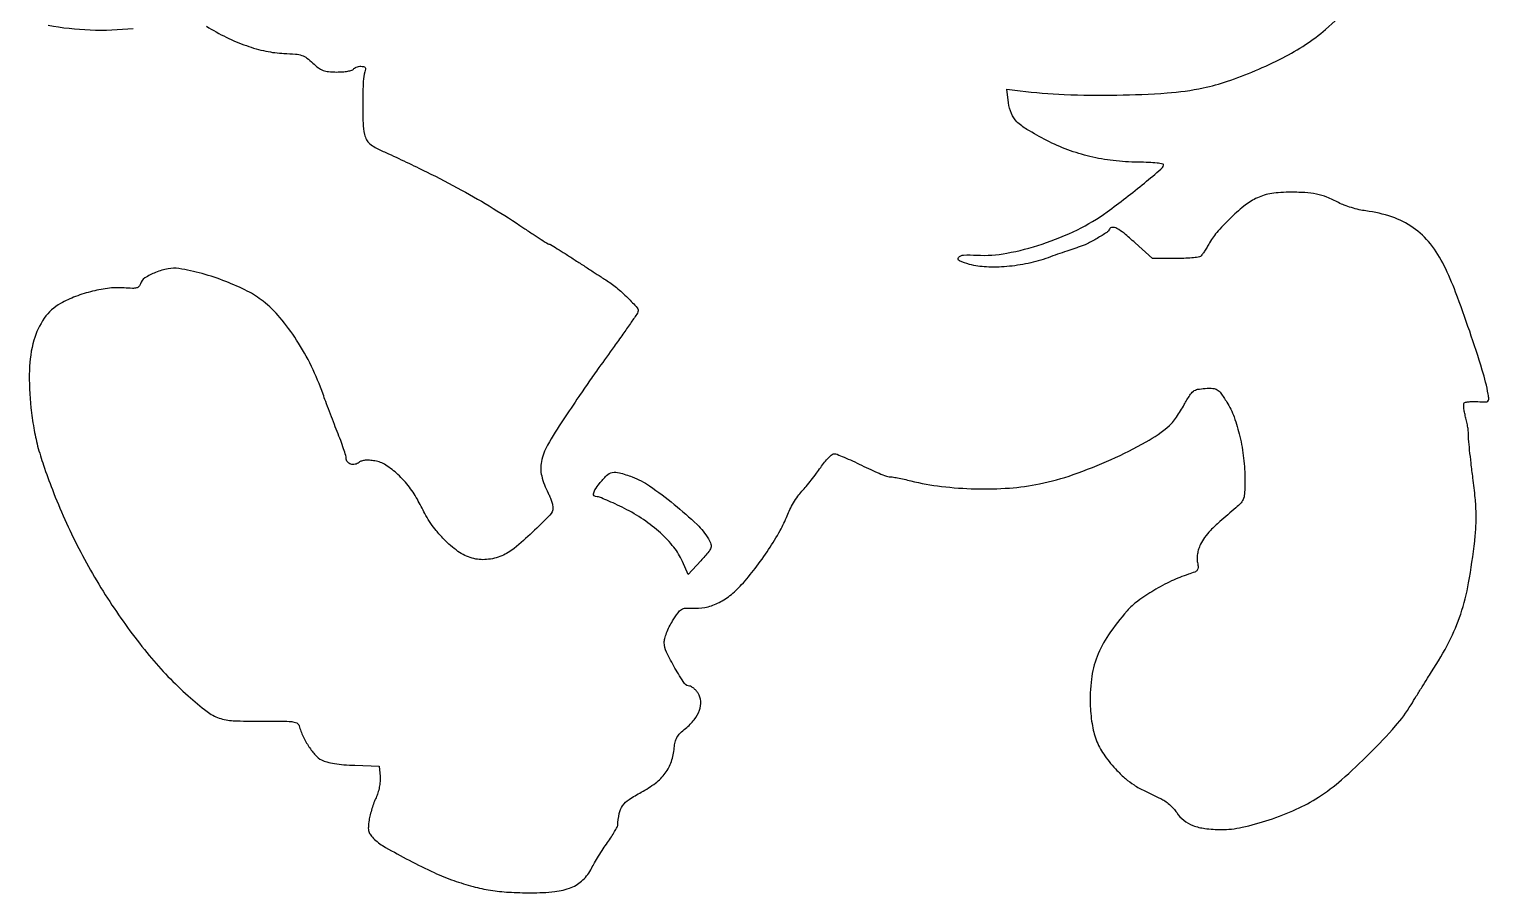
# Model space of a CAD drawing. Extents: x 0 to 820, y 0 to 850.
# Drawn here: x 179 to 687, y 0 to 301 of the extents above; entities that cross this region are included whole.
import ezdxf

# ---------------------------------------------------------------- set-up
doc = ezdxf.new("R2010")
doc.units = 0

msp = doc.modelspace()

# ---------------------------------------------------------------- linework, layer by layer
for points in [[(240.323169, 301.965291, 0.026057), (247.242577, 298.116066, 0.029531), (254.246886, 295.183409, 0.031624), (261.041787, 293.271769, 0.043597), (267.329749, 292.4888, -0.012836), (271.308749, 292.240132, -0.058948), (273.568294, 291.768332, -0.078293), (275.336924, 290.84785, -0.033422), (277.377356, 289.118871, 0.029715), (279.309016, 287.457327, 0.073613), (280.939713, 286.558004, 0.067438), (282.846524, 286.12688, 0.021925), (285.73859, 286, 0.018097), (287.753627, 286.072957, 0.024874), (289.552647, 286.29375, 0.023221), (290.976797, 286.609661, 0.190376), (291.5, 287, -0.114221), (291.880336, 287.383673, -0.049668), (292.526445, 287.70625, -0.045628), (293.312307, 287.925952, -0.045385), (294.126405, 288, -0.04992), (295.083657, 287.904188, -0.191361), (295.575932, 287.583305, -0.185907), (295.722003, 287.004888, -0.046804), (295.512129, 286.038215, 0.067261), (294.937149, 282.748089, 0.008341), (294.77676, 275.462548, 0.00936), (294.874243, 268.182369, 0.049791), (295.395957, 264.241129, 0.06604), (296.099964, 262.387629, 0.093234), (297.209135, 261.018294, 0.056912), (299.141672, 259.72337, 0.011748), (302.831404, 257.92665, -0.007142), (316.999586, 251.188184, -0.010697), (329.15454, 244.86608, -0.011686), (340.161856, 238.499512, -0.011763), (350.835184, 231.639011, 0.002879), (354.069977, 229.477623, 0.004486), (356.884468, 227.656459, 0.001425), (359.334645, 226.111817, 0.14083), (359.723765, 226, -0.136778), (360.113446, 225.891368, -0.001488), (362.497332, 224.440553, -0.004536), (365.239603, 222.726011, -0.002921), (368.388582, 220.691243, 0.000662), (371.70772, 218.525206, 0.000699), (374.973187, 216.40684, 0.000667), (377.793158, 214.588398, 0.003172), (379.413757, 213.560893, -0.033192), (383.152263, 210.863153, -0.022643), (387.035202, 207.340969, -0.014568), (390.354489, 203.846308, -0.281323), (390.614027, 202.436554, -0.057316), (390.18073, 201.606122, -0.001735), (387.983347, 198.386554, -0.003412), (385.35203, 194.615166, -0.002349), (382.321096, 190.375968, 0.001094), (377.011345, 182.988802, 0.003581), (373.547024, 178.072742, 0.003401), (370.063033, 172.979177, 0.000911), (364.594739, 164.834727, 0.017862), (359.121441, 155.981986, 0.078942), (356.966491, 150.264836, 0.113363), (357.081318, 145.242791, 0.057447), (359.341358, 139.29966, -0.021932), (359.976263, 137.930841, -0.019809), (360.512774, 136.464837, -0.020266), (360.887911, 135.112993, -0.057604), (361, 134.143294, -0.195505), (359.968288, 131.605569, -0.011285), (353.85535, 125.607107, -0.016702), (347.476281, 120.012495, -0.072828), (343.182437, 117.43176, -0.076627), (337.917287, 116.127515, -0.093026), (332.864233, 116.61231, -0.083654), (327.930709, 118.983839, -0.050232), (323.012915, 123.257091, -0.011827), (320.302181, 126.277736, -0.029094), (318.499723, 128.650949, -0.023243), (316.76658, 131.510379, -0.005333), (314.119518, 136.5, 0.045201), (311.017244, 141.367422, 0.041372), (307.005863, 145.756459, 0.043928), (302.765861, 149.045983, 0.101512), (299.024331, 150.495889, 0.023869), (297.163752, 150.719557, 0.041105), (295.604411, 150.70357, 0.051052), (294.363151, 150.459141, 0.099395), (293.478149, 149.981865, -0.121959), (292.087976, 149.310327, -0.129459), (290.578078, 149.386187, -0.147399), (289.435883, 150.168236, -0.171073), (289, 151.404924, 0.075196), (288.85899, 152.33724, 0.005887), (288.085083, 154.736754, 0.007915), (287.078294, 157.58655, 0.00597), (285.885389, 160.686308, -0.002428), (284.558196, 164.063454, -0.001884), (283.14526, 167.7519, -0.001904), (281.853228, 171.202763, -0.004597), (280.931001, 173.766967, 0.029709), (276.895302, 183.434557, 0.029474), (271.732855, 192.58232, 0.031187), (265.946184, 200.434949, 0.051632), (260.042492, 206.161871, 0.0493), (254.557361, 209.666135, 0.025175), (247.086301, 212.999359, 0.024355), (238.799731, 215.751031, 0.028961), (230.747648, 217.500979, 0.086256), (227.018022, 217.441335, 0.047295), (222.617293, 216.163506, 0.046886), (218.836497, 214.239092, 0.189857), (217.339537, 212.19039, -0.119602), (216.839622, 211.261774, -0.149414), (216.004896, 210.758869, -0.070374), (214.535664, 210.603895, -0.011574), (211.678775, 210.771422, 0.04964), (206.582745, 210.682341, 0.030777), (200.687456, 209.62046, 0.030066), (194.75275, 207.785539, 0.037438), (189.518172, 205.354266, 0.114064), (183.867136, 200.227375, 0.082809), (180.224541, 192.522118, 0.063301), (178.655965, 182.138493, 0.03273), (179.207348, 169, 0.015711), (180.191596, 161.954368, 0.021417), (181.547509, 155.686446, 0.018868), (183.57337, 148.98582, 0.008923), (186.663049, 140.5, 0.027646), (195.868353, 120.013657, 0.026166), (207.431096, 100.274775, 0.027131), (220.437742, 82.676157, 0.038292), (233.968021, 68.646056, 0.016524), (240.535715, 63.181836, 0.081617), (244.749758, 60.89049, 0.074343), (249.651035, 59.964438, 0.012367), (259.269787, 59.833663, -0.003441), (266.690792, 59.865249, -0.029159), (270.020072, 59.662153, -0.07668), (271.773535, 59.172542, -0.217485), (272.588374, 58.238125, 0.037889), (274.021038, 54.484237, 0.034933), (276.037221, 50.881198, 0.036757), (278.291738, 47.936884, 0.091903), (280.421835, 46.28186, 0.057951), (282.248558, 45.591196, 0.021898), (284.927244, 45.042858, 0.019165), (288.217219, 44.646823, 0.012866), (291.999114, 44.435788), (300.5, 44.18058), (300.816345, 40.489988, -0.043015), (300.815548, 38.790789, -0.026575), (300.537419, 36.811184, -0.026325), (300.043085, 34.837037, -0.037225), (299.383942, 33.149698, 0.023931), (298.666348, 31.447572, 0.013682), (297.956659, 29.33269, 0.013644), (297.357825, 27.161451, 0.021992), (296.980797, 25.280736, 0.022663), (296.717659, 22.866224, 0.086675), (296.882695, 21.367599, 0.098945), (297.532506, 20.118966, 0.034611), (298.9132, 18.625825, 0.059714), (302.707859, 15.823907, 0.009254), (310.929337, 11.351349, 0.011052), (319.66259, 7.050314, 0.024878), (326.5, 4.273499, 0.018341), (333.178609, 2.212325, 0.026196), (339.243654, 0.917756, 0.024924), (345.634591, 0.224358, 0.01456), (353.337331, 0, 0.02593), (361.673369, 0.432597, 0.070087), (367.410604, 1.858753, 0.095636), (371.457972, 4.477474, 0.084183), (374.456844, 8.523319, -0.014065), (375.486567, 10.417126, -0.006472), (376.927948, 12.826688, -0.006404), (378.510493, 15.32394, -0.008819), (380, 17.523319, 0.008078), (381.34463, 19.502455, 0.011008), (382.487995, 21.33185, 0.008053), (383.37835, 22.885174, 0.112863), (383.554876, 23.5, -0.037623), (384.098118, 27.654206, -0.103513), (385.274054, 30.348502, -0.091637), (387.524825, 32.531922, -0.025524), (391.764539, 35.052691, 0.042274), (396.681425, 38.203371, 0.069441), (400.143324, 41.718513, 0.076946), (402.278725, 45.76556, 0.065911), (403.238244, 50.491822, -0.042171), (403.554148, 52.541005, -0.073239), (404.196916, 54.13424, -0.064614), (405.3339, 55.60307, -0.026327), (407.219628, 57.291913, 0.055363), (410.238621, 60.328757, 0.082867), (412.049271, 63.592665, 0.101332), (412.492638, 66.758287, 0.13003), (411.567046, 69.538018, 0.035482), (410.849386, 70.48015, 0.039339), (410.028237, 71.276793, 0.042916), (409.227688, 71.83136, 0.130751), (408.593823, 72, -0.251829), (406.84371, 72.941145, -0.01444), (403.514026, 78.310107, -0.019875), (400.580882, 83.855872, -0.104965), (399.775808, 87.180395, -0.074392), (399.944238, 88.576222, -0.024269), (400.592944, 90.552764, -0.023577), (401.537142, 92.70865, -0.024518), (402.669103, 94.737227, -0.013826), (404.565234, 97.595998, -0.09546), (405.771539, 98.759075, -0.130738), (407.156367, 99.213096, -0.034632), (409.503636, 99.183922, 0.069424), (413.947031, 99.437294, 0.062341), (418.328212, 100.889694, 0.056244), (422.598639, 103.549218, 0.040442), (426.711976, 107.382796, 0.022554), (431.419811, 113.033258, 0.016677), (436.122565, 119.67388, 0.016872), (440.119599, 126.206336, 0.039111), (442.550963, 131.408878, -0.028354), (443.496105, 133.550042, -0.018033), (444.822879, 135.930665, -0.01811), (446.298643, 138.179595, -0.031769), (447.698361, 139.908878, 0.012844), (449.197278, 141.623793, 0.006636), (450.986875, 143.839852, 0.006592), (452.767642, 146.168393, 0.00993), (454.251827, 148.248067, -0.0202), (455.605364, 150.064597, -0.026784), (456.986474, 151.594522, -0.026174), (458.228523, 152.707358, -0.175218), (459, 152.972757, -0.08943), (459.94723, 152.786685, -0.006603), (462.406133, 151.788682, -0.009014), (465.319647, 150.498779, -0.006711), (468.488964, 148.97469, 0.007746), (471.671298, 147.452441, 0.010169), (474.624749, 146.167565, 0.007926), (477.118983, 145.188196, 0.089817), (478.158197, 145, -0.041199), (479.139657, 144.918992, -0.006412), (481.057675, 144.574869, -0.007103), (483.313667, 144.106843, -0.006132), (485.669233, 143.552747, 0.031241), (496.314039, 141.606562, 0.023664), (508.160944, 140.763391, 0.023751), (519.970887, 141.044053, 0.032555), (530.5, 142.488567, 0.033929), (542.226569, 145.724659, 0.021409), (555.419093, 150.992451, 0.021382), (567.55497, 157.088079, 0.052482), (575.710166, 162.825559, 0.045442), (576.757506, 163.923067, 0.013746), (578.141034, 165.767, 0.013647), (579.58578, 167.92982, 0.01445), (580.881824, 170.128037, -0.013255), (582.790205, 173.382592, -0.089227), (584.039811, 174.765428, -0.118809), (585.538602, 175.437398, -0.031125), (588.171657, 175.762191, -0.027862), (590.870076, 175.775124, -0.129119), (592.343545, 175.306814, -0.098098), (593.599793, 174.112525, -0.012601), (595.677576, 171.008664, -0.054246), (598.229107, 165.810718, -0.029907), (600.243155, 159.015319, -0.028247), (601.559371, 151.432199, -0.028853), (602, 143.802806, -0.010022), (601.91404, 139.514879, -0.069125), (601.541851, 137.447478, -0.1035), (600.670399, 135.933948, -0.035413), (598.845543, 134.15977, 0.004855), (593.230942, 129.331621, 0.020543), (590.019363, 126.272941, 0.034024), (587.981559, 123.856898, 0.047433), (586.533632, 121.429631, 0.033466), (585.877126, 119.767448, 0.036756), (585.472563, 118.083465, 0.039312), (585.337812, 116.477517, 0.055389), (585.489043, 115.049887, -0.040499), (585.716731, 113.376717, -0.181231), (585.425331, 112.448764, -0.132313), (584.530407, 111.775676, -0.018045), (582.308203, 110.975392, 0.033215), (576.446798, 108.661474, 0.024076), (570.254589, 105.354318, 0.024442), (564.716258, 101.665642, 0.053194), (560.959222, 98.216334, 0.030894), (554.490252, 89.881484, 0.057622), (550.525139, 82.323138, 0.061564), (548.546033, 74.408895, 0.040688), (548.163817, 65.031842, 0.032043), (548.887603, 58.141302, 0.056035), (550.475373, 52.633642, 0.057424), (553.214066, 47.706902, 0.035503), (557.451838, 42.604047, 0.024681), (560.439594, 39.778954, 0.034637), (563.385651, 37.590858, 0.027209), (567.104772, 35.485194, 0.009223), (572.725913, 32.82289, -0.048433), (574.128608, 32.018513, -0.026532), (575.6824, 30.786217, -0.026202), (577.140977, 29.354925, -0.037642), (578.260541, 27.933625, 0.077605), (580.728695, 25.267458, 0.076439), (583.904336, 23.464088, 0.060499), (588.098579, 22.424205, 0.028274), (593.692661, 22.056442, 0.057182), (601.009185, 22.828446, 0.025159), (610.406743, 25.426005, 0.02503), (619.886253, 29.10311, 0.038779), (627.596116, 33.291039, 0.036344), (635.665856, 39.397415, 0.01604), (645.436346, 48.545476, 0.015772), (654.448595, 58.12938, 0.045058), (659.857355, 65.5, -0.001881), (661.68919, 68.509531, -0.001468), (663.701111, 71.765625, -0.001484), (665.592964, 74.787363, -0.003616), (667.009872, 77, 0.024966), (673.127468, 87.515981, 0.039624), (677.160584, 97.11511, 0.03549), (679.903059, 107.963878, 0.015804), (682.035424, 122.561671, 0.014775), (682.471632, 127.748961, 0.020738), (682.531459, 132.395167, 0.017557), (682.201106, 137.573847, 0.007229), (681.406175, 144.561671, -0.002751), (680.779496, 149.663245, -0.003708), (680.272068, 154.286866, -0.002541), (679.895238, 158.167146, -0.039711), (679.87878, 159.5, 0.044141), (679.856529, 160.549733, 0.012529), (679.637404, 162.169361, 0.012518), (679.296782, 163.99386, 0.012943), (678.868532, 165.778677, -0.01714), (678.478605, 167.46607, -0.024049), (678.25563, 168.995902, -0.02185), (678.189954, 170.235079, -0.201319), (678.389244, 170.722577, -0.15643), (678.869369, 170.969525, -0.018978), (680.061452, 171.121446, -0.021048), (681.531544, 171.190177, -0.015893), (683.147723, 171.146282, 0.010788), (685.755755, 171.048796, 0.160017), (686.61755, 171.316851, 0.25793), (686.939803, 171.989041, 0.030157), (686.736486, 173.702381, 0.030259), (684.678971, 182.150001, 0.007552), (680.281913, 195.666491, 0.007946), (675.392025, 209.251545, 0.022529), (671.411343, 218.5, 0.055581), (666.623839, 226.093134, 0.07165), (660.620435, 231.732535, 0.07037), (653.178997, 235.517973, 0.051287), (644.125608, 237.614762, -0.025111), (641.766899, 238.032575, -0.016821), (639.118046, 238.734868, -0.016961), (636.591529, 239.591032, -0.031761), (634.625608, 240.478752, 0.026615), (630.566404, 242.362187, 0.043962), (626.950542, 243.454386, 0.03838), (622.868594, 243.98288, 0.015436), (617.241077, 244.101998, 0.015614), (613.579596, 243.952045, 0.029698), (610.657795, 243.565489, 0.03489), (608.141576, 242.894324, 0.034808), (605.741077, 241.879395, 0.052888), (601.619887, 239.207098, 0.02256), (596.699117, 234.838215, 0.02256), (592.191961, 230.043682, 0.052882), (589.403298, 226, -0.012038), (588.601266, 224.606167, -0.013695), (587.765344, 223.312311, -0.012934), (587.00045, 222.256295, -0.07123), (586.5, 221.765313, -0.129324), (585.764228, 221.474496, -0.008644), (583.489952, 221.241942, -0.011996), (580.734335, 221.074684, -0.00867), (577.657284, 221.015313), (569.814567, 221), (563.736871, 226.5, 0.011628), (559.896825, 229.815937, 0.050714), (557.400572, 231.47899, 0.126056), (555.803232, 231.862383, 0.297723), (554.833333, 231.207405, -0.150358), (553.905813, 230.098551, -0.011594), (550.56338, 228.037568, -0.016887), (547.022679, 226.123512, -0.041894), (544.285485, 225.036335, 0.007982), (542.72571, 224.536174, 0.001607), (539.968236, 223.593268, 0.001697), (536.767071, 222.474968, 0.001585), (533.5, 221.30953, -0.034344), (526.499809, 219.318104, -0.030884), (519.039595, 218.215383, -0.032215), (511.948018, 218.069308, -0.05486), (506.095103, 218.974391, -0.036656), (502.568712, 220.207194, -0.490131), (502.275663, 221.356008, -0.221818), (503.967179, 222.22067, -0.022605), (508.590108, 222.178036, 0.060003), (519.049568, 222.863447, 0.033854), (531.375409, 226.049907, 0.033099), (543.652057, 231.050924, 0.043459), (554.029004, 237.269375, 0.008092), (560.569063, 242.168486, 0.007903), (566.999571, 247.314687, 0.00345), (572.768277, 252.150141, 0.140675), (573.665773, 253.5, 0.44776), (573.408774, 253.933908, 0.018289), (571.394668, 254.253807, 0.019533), (568.542158, 254.487885, 0.008329), (564.712708, 254.588079, -0.026292), (556.138156, 255.121017, -0.029936), (548.036881, 256.549218, -0.030694), (540.346412, 258.892175, -0.030687), (533, 262.159214, -0.012663), (526.105413, 265.971772, -0.061673), (522.568727, 268.680758, -0.10017), (520.663635, 271.499838, -0.06649), (519.649954, 275.282496), (519.029353, 280.064992), (523.764676, 279.452439, 0.022564), (539.108066, 278.167924, 0.013586), (557.373131, 277.962749, 0.013474), (574.893084, 278.714521, 0.03421), (587.5, 280.468259, 0.030564), (595.900221, 282.772518, 0.017919), (605.644396, 286.492278, 0.017843), (615.209206, 290.950707, 0.027647), (623.08082, 295.532695, 0.033244), (630.081477, 300.842369, 0.014109), (638.754864, 308.818915, 0.013139)], [(185.226386, 302.303618, 0.036975), (199.825238, 300.676278, 0.03641), (214.854827, 301.212944, 0.048351)]]:
    msp.add_lwpolyline(points, format="xyb")
msp.add_lwpolyline([(388.606751, 144.932788, -0.064448), (394.667562, 141.770136, -0.01817), (403.196126, 135.340303, -0.017683), (411.193192, 128.358799, -0.073953), (415.149997, 123.365421, -0.042223), (416.02896, 121.488964, -0.174735), (416.038439, 120.256543, -0.092567), (415.245036, 118.880088, -0.00741), (412.460181, 115.719729), (408.120369, 110.939458), (406.108523, 115.48757, 0.064616), (403.121252, 120.409222, 0.039201), (398.457006, 125.386525, 0.036151), (392.567474, 130.025986, 0.032735), (385.878207, 133.940918, 0.006332), (382.670908, 135.495751, 0.008678), (379.744052, 136.807645, 0.006018), (377.273148, 137.829062, 0.095274), (376.384205, 138, -0.157349), (375.40931, 138.314585, -0.288837), (375.108073, 139.059789, -0.101132), (375.646557, 140.408774, -0.018386), (377.215526, 142.615141, -0.035263), (379.694442, 145.410862, -0.144537), (381.675111, 146.46175, -0.118519), (384.129758, 146.375264, -0.020272)], format="xyb", close=True)

doc.saveas('drawing.dxf')
